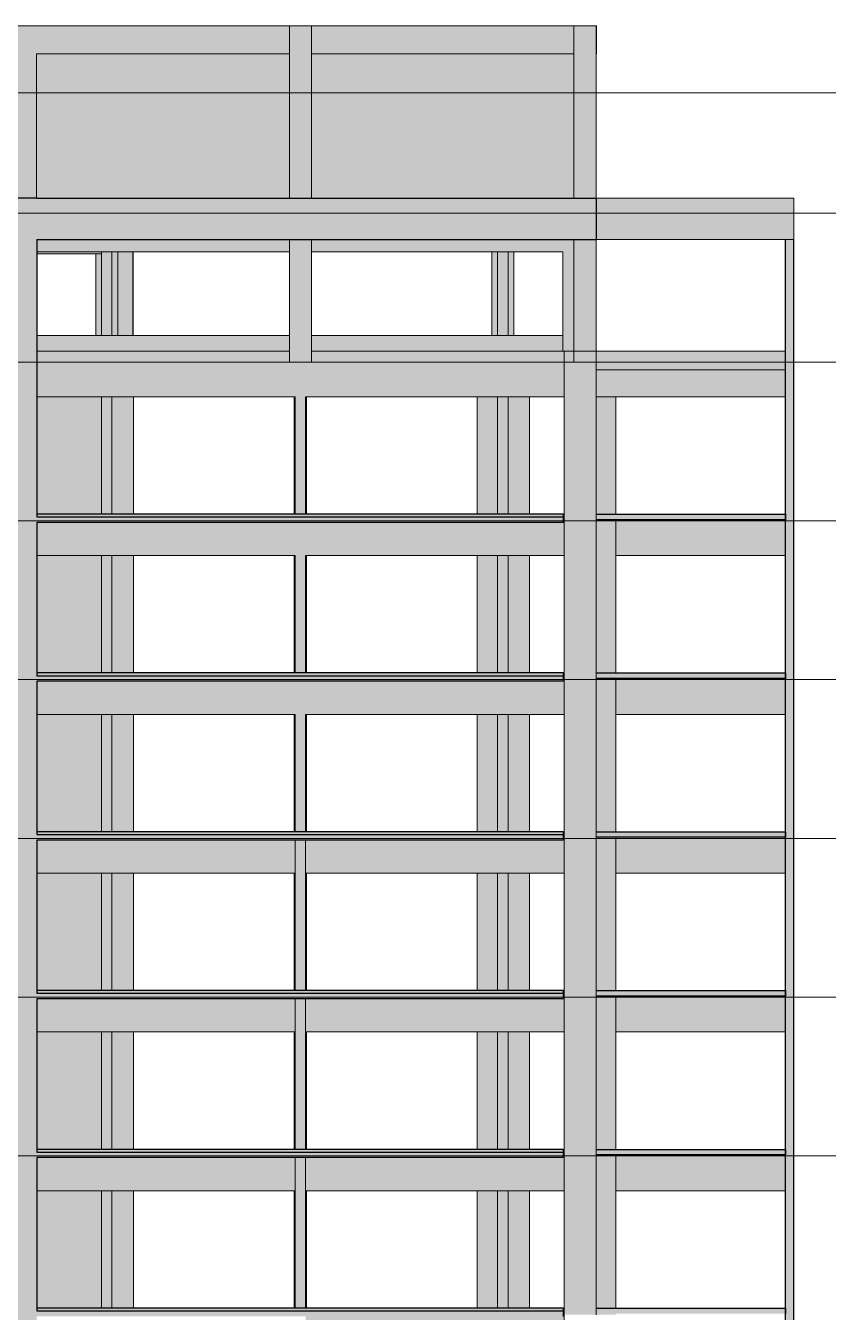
# Model space of a CAD drawing. Header units: centimetres. Extents: x -28 to 30806, y -3196 to 88064.
# Drawn here: x 26426 to 27881, y 85688 to 88022 of the extents above; entities that cross this region are included whole.
import ezdxf

# ---------------------------------------------------------------- set-up
doc = ezdxf.new("R2010")
doc.units = ezdxf.units.CM
doc.linetypes.add('Centro', pattern=[3.175, 0.635, -0.47625, 1.5875, -0.47625])
for name, color, linetype, lineweight in [('A-FLOR', 7, 'Continuous', 25), ('A-FLOR-LEVL', 7, 'Continuous', 9), ('S-BEAM', 7, 'Continuous', 25), ('S-COLS', 7, 'Continuous', 25)]:
    doc.layers.add(name, color=color, linetype=linetype, lineweight=lineweight)

msp = doc.modelspace()

# ---------------------------------------------------------------- hatches: boundary and pattern name
at = {"layer": 'A-FLOR', "true_color": 0xc0c0c0}
for points in [[(27293.38, 87131), (27400.82, 87131), (27400.82, 87136), (26446.32, 87135.99), (26446.32, 87131), (27207.26, 87131)], [(26446.32, 87120.92), (27400.82, 87120.92), (27400.82, 87131), (26446.32, 87131), (26446.32, 87121.61)], [(27400.82, 86843), (27400.82, 86848), (26446.32, 86847.99), (26446.32, 86843), (27396.77, 86843)], [(26446.32, 86832.92), (27400.82, 86832.92), (27400.82, 86843), (26446.32, 86843), (26446.32, 86836)], [(27706.95, 86838), (27803.82, 86838), (27803.82, 86848), (27460.32, 86848), (27460.32, 86838), (27533.01, 86838)], [(27800.32, 86848), (27800.32, 86848), (27706.95, 86848)], [(27396.77, 86555), (27400.82, 86555), (27400.82, 86560), (26446.32, 86559.99), (26446.32, 86555), (27293.38, 86555)], [(26446.32, 86544.92), (27400.82, 86544.92), (27400.82, 86555), (26446.32, 86555), (26446.32, 86548)], [(27500.16, 86550), (27803.82, 86550), (27803.82, 86560), (27460.32, 86560), (27460.32, 86550), (27496.07, 86550)], [(27800.32, 86560), (27800.32, 86560), (27500.16, 86560)], [(26446.32, 86267), (27400.82, 86267), (27400.82, 86272), (26446.32, 86271.99)], [(27500.16, 86262), (27803.82, 86262), (27803.82, 86272), (27460.32, 86272), (27460.32, 86262), (27496.07, 86262)], [(27800.32, 86272), (27800.32, 86272), (27500.16, 86272)], [(26581.83, 86256.92), (27400.82, 86256.92), (27400.82, 86267), (26446.32, 86267), (26446.6, 86256.92), (26569.63, 86256.92)], [(27396.77, 85979), (27400.82, 85979), (27400.82, 85984), (26446.32, 85983.99), (26446.58, 85979), (27293.38, 85979)], [(26446.32, 85968.92), (27400.82, 85968.92), (27400.82, 85979), (26446.32, 85979), (26446.32, 85972)], [(27500.16, 85974), (27803.82, 85974), (27803.82, 85984), (27460.32, 85984), (27460.32, 85974), (27496.07, 85974)], [(27800.32, 85984), (27800.32, 85984), (27500.16, 85984)], [(26446.32, 85691), (27400.82, 85691), (27400.82, 85696), (26446.32, 85695.99)], [(26616.64, 85680.92), (27400.82, 85680.92), (27400.82, 85691), (26446.32, 85691), (26446.32, 85680.92), (26616.49, 85680.92)], [(27706.95, 85686), (27803.82, 85686), (27803.82, 85696), (27460.32, 85696), (27460.32, 85686), (27533.01, 85686)], [(27800.32, 85696), (27800.32, 85696), (27706.95, 85696)]]:
    msp.add_hatch(color=9, dxfattribs=at).paths.add_polyline_path(points, flags=0)
at = {"layer": 'A-FLOR', "true_color": 0xff8040}
msp.add_hatch(color=11, dxfattribs=at).paths.add_polyline_path([(27706.95, 87126), (27803.82, 87126), (27803.82, 87136), (27460.32, 87136), (27460.32, 87126), (27533.01, 87126)], flags=0)
at = {"layer": 'S-BEAM', "true_color": 0xc0c0c0}
for points in [[(26446.07, 87971), (26904.32, 87971), (26904.32, 88022), (26446.07, 88022), (26446.07, 88019.33)], [(27086.59, 87971), (27420.32, 87971), (27420.32, 88022), (26944.32, 88022), (26944.32, 87971), (26983.2, 87971)], [(27461.04, 87971), (27461.04, 88022), (27460.32, 88022), (27460.32, 87971)], [(27803.82, 87634), (27813.32, 87634), (27813.32, 87709), (27460.32, 87709), (27460.32, 87634), (27500.16, 87634)], [(27813.32, 87634), (27818.82, 87634), (27818.82, 87709), (27813.32, 87709), (27813.32, 87661.5)], [(27803.82, 87398), (27803.82, 87432), (27460.32, 87432), (27460.32, 87398), (27706.95, 87398)], [(26933.82, 87061), (27402.57, 87061), (27402.57, 87136), (27400.82, 87135.96), (27400.82, 87120.92), (26933.82, 87120.92), (26933.82, 87087.61)], [(26596.58, 87061), (26914.82, 87061), (26914.82, 87120.92), (26446.32, 87120.92), (26446.32, 87061), (26594.54, 87061)], [(27500.16, 87061), (27803.82, 87061), (27803.82, 87126), (27496.07, 87126), (27496.07, 87061)], [(26446.32, 86773), (26914.82, 86773), (26914.82, 86832.92), (26446.32, 86832.92), (26446.32, 86773.03)], [(27281.82, 86773), (27402.57, 86773), (27402.57, 86848), (27400.82, 86847.96), (27400.82, 86832.92), (26933.82, 86832.92), (26933.82, 86773), (27244.57, 86773)], [(27803.82, 86773), (27803.82, 86838), (27496.07, 86838), (27496.07, 86773), (27706.95, 86773)], [(27396.77, 86485), (27402.57, 86485), (27402.57, 86560), (27400.82, 86559.96), (27400.82, 86544.92), (26933.82, 86544.92), (26933.82, 86485), (27293.38, 86485)], [(27803.82, 86485), (27803.82, 86550), (27496.07, 86550), (27496.07, 86485), (27500.16, 86485)], [(26446.32, 86485), (26914.82, 86485), (26914.82, 86544.92), (26446.32, 86544.92), (26446.32, 86485.03)], [(27086.59, 86197), (27402.57, 86197), (27402.57, 86272), (27400.82, 86271.96), (27400.82, 86256.92), (26933.82, 86256.92), (26933.82, 86197)], [(26446.32, 86197), (26914.82, 86197), (26914.82, 86256.92), (26446.32, 86256.92), (26446.32, 86197.03)], [(27803.82, 86197), (27803.82, 86262), (27496.07, 86262), (27496.07, 86197), (27500.16, 86197)], [(26581.83, 85909), (26914.82, 85909), (26914.82, 85968.92), (26446.32, 85968.92), (26446.32, 85909), (26569.63, 85909)], [(27293.38, 85909), (27402.57, 85909), (27402.57, 85984), (27400.82, 85983.96), (27400.82, 85968.92), (26933.82, 85968.92), (26933.82, 85909), (27281.82, 85909)], [(27496.07, 85909), (27803.82, 85909), (27803.82, 85974), (27496.07, 85974), (27496.07, 85926.19)], [(27396.77, 85621), (27402.57, 85621.34), (27402.57, 85696), (27400.82, 85695.96), (27400.82, 85680.92), (26933.82, 85680.92), (26933.82, 85621), (27293.38, 85621)]]:
    msp.add_hatch(color=9, dxfattribs=at).paths.add_polyline_path(points, flags=0)
h = msp.add_hatch(color=9, dxfattribs=at)
h.paths.add_polyline_path([(27300.82, 87612), (27400.32, 87612), (27400.32, 87634), (26944.32, 87634), (26944.32, 87612), (27293.38, 87612)], flags=0)
h.paths.add_polyline_path([(26581.83, 87612), (26904.32, 87612), (26904.32, 87634), (26446.32, 87634), (26446.32, 87612), (26466.23, 87612)], flags=0)
h.paths.add_polyline_path([(26388.32, 87612), (26406.07, 87612), (26406.07, 87634), (26388.32, 87634)], flags=0)
h.paths.add_polyline_path([(26673.02, 87709), (26904.32, 87709), (26904.32, 87971), (26446.07, 87971), (26446.32, 87709), (26621.33, 87709)], flags=0)
h.paths.add_polyline_path([(26388.32, 87709), (26406.07, 87709), (26406.07, 87971), (26388.32, 87971), (26388.32, 87827.63)], flags=0)
h.paths.add_polyline_path([(27396.77, 87709), (27400.32, 87709), (27400.32, 87971), (26944.32, 87971), (26944.32, 87709), (27342.54, 87709)], flags=0)
at = {"layer": 'S-BEAM', "true_color": 0xff8040}
for points in [[(26933.82, 87634), (27460.32, 87634), (27460.32, 87709), (26446.32, 87709), (26446.32, 87634), (26879.81, 87634)], [(27818.82, 87634), (27818.83, 87634.06), (27818.82, 87708.98)], [(27396.77, 87432), (27400.32, 87432), (27400.32, 87460), (26944.32, 87460), (26944.32, 87432), (27345.07, 87432)], [(26446.32, 87349), (26914.82, 87349), (26914.82, 87412), (26904.32, 87412), (26904.32, 87432), (26446.32, 87432), (26446.32, 87349.04)], [(27396.77, 87349), (27402.57, 87349), (27402.57, 87432), (26944.32, 87432), (26944.32, 87412), (26933.82, 87411.55), (26933.82, 87349), (27293.38, 87349)], [(27460.32, 87349), (27803.82, 87349), (27803.82, 87398), (27460.32, 87398), (27460.32, 87386.37)]]:
    msp.add_hatch(color=11, dxfattribs=at).paths.add_polyline_path(points, flags=0)
at = {"layer": 'S-BEAM', "true_color": 0xc0c0c0}
h = msp.add_hatch(color=9, dxfattribs=at)
h.paths.add_polyline_path([(26446.32, 87608), (26563.81, 87608), (26563.81, 87612), (26446.32, 87612), (26446.32, 87610.16)], flags=0)
h.paths.add_polyline_path([(26347.39, 87608), (26388.32, 87608), (26388.32, 87612), (26346.31, 87612), (26346.31, 87608)], flags=0)
h = msp.add_hatch(color=9, dxfattribs=at)
h.paths.add_polyline_path([(26904.32, 87612), (26904.32, 87612), (26879.81, 87612)], flags=0)
h.paths.add_polyline_path([(27187.82, 87612), (27187.82, 87612), (27086.59, 87612)], flags=0)
at = {"layer": 'S-BEAM', "true_color": 0xff8040}
h = msp.add_hatch(color=11, dxfattribs=at)
h.paths.add_polyline_path([(26879.81, 87432), (26904.32, 87432), (26904.32, 87460), (26446.32, 87460), (26446.32, 87432), (26776.41, 87432)], flags=0)
h.paths.add_polyline_path([(26403.37, 87432), (26406.07, 87432), (26406.07, 87460), (26397.82, 87460), (26397.82, 87432)], flags=0)
at = {"layer": 'S-COLS', "true_color": 0xc0c0c0}
for points in [[(26406.82, 87412), (26406.82, 87709), (26446.07, 87709.04), (26446.07, 88022), (26406.07, 88022), (26406.07, 87412)], [(27403.57, 87709), (27420.32, 87709), (27420.32, 87971), (27400.32, 87971), (27400.32, 87709)], [(26446.32, 84464.5), (26446.07, 87709), (26406.82, 87709), (26406.82, 84464.5), (26446.07, 84464.5)], [(27400.32, 87432), (27420.32, 87432), (27420.32, 87634), (27400.32, 87634), (27400.32, 87474.62)], [(27818.82, 81078), (27818.82, 87634), (27803.82, 87634), (27803.82, 81078)], [(26569.63, 87460), (26582.81, 87460), (26582.81, 87612), (26563.81, 87612), (26563.81, 87460)], [(26621.33, 87460), (26621.33, 87612), (26593.31, 87612), (26593.31, 87460), (26621.32, 87460)], [(27300.82, 87460), (27300.82, 87612), (27281.82, 87612), (27281.82, 87460), (27296.26, 87460)], [(26914.82, 86848), (26933.82, 86848), (26933.82, 87120.92), (26914.82, 87120.92), (26914.82, 86848)], [(27460.32, 86836), (27460.32, 87124), (27402.57, 87124), (27402.57, 86836), (27448.47, 86836)], [(26563.81, 86848), (26563.81, 87061), (26446.32, 87061), (26446.32, 86848), (26554.75, 86848)], [(26569.63, 86848), (26582.81, 86848), (26582.81, 87061), (26563.81, 87061), (26563.81, 86848)], [(26582.81, 86848), (26621.55, 86848), (26621.33, 87061), (26582.81, 87061), (26582.81, 86856.86)], [(27281.82, 86848), (27281.82, 87061), (27244.57, 87061), (27244.57, 86848)], [(27293.38, 86848), (27300.82, 86848), (27300.82, 87061), (27281.82, 87061), (27281.82, 86848)], [(27300.82, 86848), (27339.57, 86848), (27339.57, 87061), (27300.82, 87061), (27300.82, 86848)], [(26933.82, 86560), (26933.82, 86560), (26933.82, 86832.92), (26914.82, 86832.92), (26914.82, 86560)], [(27460.32, 86548), (27460.32, 86836), (27402.57, 86836), (27402.57, 86548)], [(26466.23, 86560), (26563.81, 86560), (26563.81, 86773), (26446.32, 86773), (26446.32, 86560)], [(26569.63, 86560), (26582.81, 86560), (26582.81, 86773), (26563.81, 86773), (26563.81, 86560)], [(26620.98, 86560), (26621.55, 86560), (26621.32, 86773), (26582.81, 86773), (26582.81, 86560), (26613.41, 86560)], [(27281.82, 86560), (27281.82, 86773), (27244.57, 86773), (27244.57, 86560)], [(27300.82, 86560), (27300.82, 86773), (27281.82, 86773), (27281.82, 86560), (27299.81, 86560)], [(27339.57, 86560), (27339.57, 86773), (27300.82, 86773), (27300.82, 86560)], [(26933.82, 86272), (26933.82, 86272), (26933.82, 86544.92), (26914.82, 86544.92), (26914.82, 86272)], [(27460.32, 86260), (27460.32, 86548), (27402.57, 86548), (27402.57, 86260)], [(26466.23, 86272), (26563.81, 86272), (26563.81, 86485), (26446.32, 86485), (26446.32, 86272)], [(26569.63, 86272), (26582.81, 86272), (26582.81, 86485), (26563.81, 86485), (26563.81, 86272)], [(26621.05, 86272), (26621.55, 86272), (26621.33, 86485), (26582.81, 86485), (26582.81, 86272), (26614.73, 86272)], [(27281.82, 86272), (27281.82, 86485), (27244.57, 86485), (27244.57, 86272)], [(27299.81, 86272), (27300.82, 86272), (27300.82, 86485), (27281.82, 86485), (27281.82, 86272), (27293.38, 86272)], [(27339.57, 86272), (27339.57, 86485), (27300.82, 86485), (27300.82, 86272)], [(26914.82, 85984), (26933.82, 85984), (26933.82, 86256.92), (26914.82, 86256.92), (26914.82, 85984)], [(27460.32, 85972), (27460.32, 86260), (27402.57, 86260), (27402.57, 85972)], [(26446.32, 85984), (26563.81, 85984), (26563.81, 86197), (26446.32, 86197), (26446.32, 86062.6)], [(26569.63, 85984), (26582.81, 85984), (26582.81, 86197), (26563.81, 86197), (26563.81, 85984)], [(26621.55, 85984), (26621.33, 86197), (26582.81, 86197), (26582.81, 85984), (26621.33, 85984)], [(27281.82, 85984), (27281.82, 86197), (27244.57, 86197), (27244.57, 85984)], [(27300.82, 85984), (27300.82, 86197), (27281.82, 86197), (27281.82, 85984), (27299.81, 85984)], [(27300.82, 85984), (27339.57, 85984), (27339.57, 86197), (27300.82, 86197), (27300.82, 85984)], [(26914.82, 85696), (26933.82, 85696), (26933.82, 85968.92), (26914.82, 85968.92), (26914.82, 85696)], [(27460.32, 85684), (27460.32, 85972), (27402.57, 85972), (27402.57, 85684), (27448.47, 85684)], [(26446.32, 85696), (26563.81, 85696), (26563.81, 85909), (26446.32, 85909), (26446.32, 85709.59)], [(26569.63, 85696), (26582.81, 85696), (26582.81, 85909), (26563.81, 85909), (26563.81, 85696)], [(26621.13, 85696), (26621.55, 85696), (26621.32, 85909), (26582.81, 85909), (26582.81, 85696), (26616.38, 85696)], [(27281.82, 85696), (27281.82, 85909), (27244.57, 85909), (27244.57, 85696)], [(27299.81, 85696), (27300.82, 85696), (27300.82, 85909), (27281.82, 85909), (27281.82, 85696), (27293.38, 85696)], [(27339.57, 85696), (27339.57, 85909), (27300.82, 85909), (27300.82, 85696)]]:
    msp.add_hatch(color=9, dxfattribs=at).paths.add_polyline_path(points, flags=0)
h = msp.add_hatch(color=9, dxfattribs=at)
h.paths.add_polyline_path([(26904.32, 87412), (26944.32, 87412), (26944.32, 87634), (26904.32, 87634), (26904.32, 87430.49)], flags=0)
h.paths.add_polyline_path([(26904.32, 87709), (26944.32, 87709), (26944.32, 88022), (26904.32, 88022), (26904.32, 87827.63)], flags=0)
h = msp.add_hatch(color=9, dxfattribs=at)
h.paths.add_polyline_path([(27423.92, 87432), (27460.32, 87432), (27460.32, 87634), (27420.32, 87634), (27420.32, 87432)], flags=0)
h.paths.add_polyline_path([(27460.32, 87709), (27460.32, 88022), (27420.32, 88022), (27420.32, 87709), (27458.81, 87709)], flags=0)
h = msp.add_hatch(color=9, dxfattribs=at)
h.paths.add_polyline_path([(26563.81, 87460), (26563.81, 87608), (26553.31, 87608), (26553.31, 87460), (26558.85, 87460)], flags=0)
h.paths.add_polyline_path([(26593.31, 87460), (26593.31, 87612), (26582.81, 87612), (26582.81, 87460), (26593.25, 87460)], flags=0)
h = msp.add_hatch(color=9, dxfattribs=at)
h.paths.add_polyline_path([(27281.82, 87460), (27281.82, 87612), (27271.32, 87612), (27271.32, 87460), (27276.87, 87460)], flags=0)
h.paths.add_polyline_path([(27300.82, 87460), (27311.32, 87460), (27311.32, 87612), (27300.82, 87612), (27300.82, 87474.62)], flags=0)
at = {"layer": 'S-COLS', "true_color": 0xff8040}
for points in [[(27460.32, 87124), (27460.32, 87432), (27402.57, 87432), (27402.57, 87124)], [(26933.82, 87136), (26933.82, 87136), (26933.82, 87412), (26914.82, 87411.84), (26914.82, 87136)], [(26561.64, 87136), (26563.81, 87136), (26563.81, 87349), (26446.32, 87349), (26446.32, 87136), (26554.75, 87136)], [(26563.81, 87136), (26582.81, 87136), (26582.81, 87349), (26563.81, 87349), (26563.81, 87298.12)], [(26621.55, 87136), (26621.33, 87349), (26582.81, 87349), (26582.81, 87136), (26621.33, 87136)], [(27281.82, 87136), (27281.82, 87349), (27244.57, 87349), (27244.57, 87136), (27280.19, 87136)], [(27293.38, 87136), (27300.82, 87136), (27300.82, 87349), (27281.82, 87349), (27281.82, 87136)], [(27300.82, 87136), (27339.57, 87136), (27339.57, 87349), (27300.82, 87349), (27300.82, 87136)]]:
    msp.add_hatch(color=11, dxfattribs=at).paths.add_polyline_path(points, flags=0)
h = msp.add_hatch(color=11, dxfattribs=at)
h.paths.add_polyline_path([(26914.82, 87136), (26914.82, 87349), (26913.32, 87349), (26913.32, 87136)], flags=0)
h.paths.add_polyline_path([(26933.82, 87136), (26935.32, 87136), (26935.32, 87349), (26933.82, 87348.62), (26933.82, 87136)], flags=0)
h = msp.add_hatch(color=11, dxfattribs=at)
h.paths.add_polyline_path([(27463.9, 87124), (27496.07, 87124), (27496.07, 87126), (27460.32, 87126), (27460.32, 87124)], flags=0)
h.paths.add_polyline_path([(27496.07, 87136), (27496.07, 87136), (27496.07, 87349), (27460.32, 87349), (27460.32, 87136)], flags=0)
at = {"layer": 'S-COLS', "true_color": 0xc0c0c0}
h = msp.add_hatch(color=9, dxfattribs=at)
h.paths.add_polyline_path([(27463.9, 86836), (27496.07, 86836), (27496.07, 86838), (27460.32, 86838), (27460.32, 86836)], flags=0)
h.paths.add_polyline_path([(27496.07, 86848), (27496.07, 87124), (27460.32, 87124), (27460.32, 86848)], flags=0)
h = msp.add_hatch(color=9, dxfattribs=at)
h.paths.add_polyline_path([(26913.32, 86848), (26914.82, 86848), (26914.82, 87061), (26913.32, 87061), (26913.32, 86848)], flags=0)
h.paths.add_polyline_path([(26933.82, 86848), (26935.32, 86848), (26935.32, 87061), (26933.82, 87061), (26933.82, 86848)], flags=0)
h = msp.add_hatch(color=9, dxfattribs=at)
h.paths.add_polyline_path([(27463.9, 86548), (27496.07, 86548), (27496.07, 86550), (27460.32, 86550), (27460.32, 86548)], flags=0)
h.paths.add_polyline_path([(27496.07, 86560), (27496.07, 86836), (27460.32, 86836), (27460.32, 86560)], flags=0)
h = msp.add_hatch(color=9, dxfattribs=at)
h.paths.add_polyline_path([(26913.32, 86560), (26914.82, 86560), (26914.82, 86773), (26913.32, 86773), (26913.32, 86560)], flags=0)
h.paths.add_polyline_path([(26935.32, 86560), (26935.32, 86773), (26933.82, 86773), (26933.82, 86560), (26934.36, 86560)], flags=0)
h = msp.add_hatch(color=9, dxfattribs=at)
h.paths.add_polyline_path([(27463.9, 86260), (27496.07, 86260), (27496.07, 86262), (27460.32, 86262), (27460.32, 86260)], flags=0)
h.paths.add_polyline_path([(27496.07, 86272), (27496.07, 86548), (27460.32, 86548), (27460.32, 86272)], flags=0)
h = msp.add_hatch(color=9, dxfattribs=at)
h.paths.add_polyline_path([(26934.36, 86272), (26935.32, 86272), (26935.32, 86485), (26933.82, 86485), (26933.82, 86272)], flags=0)
h.paths.add_polyline_path([(26913.32, 86272), (26914.82, 86272), (26914.82, 86485), (26913.32, 86485), (26913.32, 86272)], flags=0)
h = msp.add_hatch(color=9, dxfattribs=at)
h.paths.add_polyline_path([(27496.07, 85972), (27496.07, 85974), (27460.32, 85974), (27460.32, 85972), (27463.9, 85972)], flags=0)
h.paths.add_polyline_path([(27460.32, 85984), (27496.07, 85984), (27496.07, 86260), (27460.32, 86260), (27460.32, 86062.6)], flags=0)
h = msp.add_hatch(color=9, dxfattribs=at)
h.paths.add_polyline_path([(26913.32, 85984), (26914.82, 85984), (26914.82, 86197), (26913.32, 86197), (26913.32, 85984)], flags=0)
h.paths.add_polyline_path([(26933.82, 85984), (26935.32, 85984), (26935.32, 86197), (26933.82, 86197), (26933.82, 85984)], flags=0)
h = msp.add_hatch(color=9, dxfattribs=at)
h.paths.add_polyline_path([(27463.9, 85684), (27496.07, 85684), (27496.07, 85686), (27460.32, 85686), (27460.32, 85684)], flags=0)
h.paths.add_polyline_path([(27496.07, 85696), (27496.07, 85972), (27460.32, 85972), (27460.32, 85696)], flags=0)
h = msp.add_hatch(color=9, dxfattribs=at)
h.paths.add_polyline_path([(26913.32, 85696), (26914.82, 85696), (26914.82, 85909), (26913.32, 85909), (26913.32, 85696)], flags=0)
h.paths.add_polyline_path([(26933.82, 85696), (26935.32, 85696), (26935.32, 85909), (26933.82, 85908.85), (26933.82, 85696)], flags=0)

# ---------------------------------------------------------------- linework, layer by layer
at = {"layer": 'A-FLOR', "color": 190, "true_color": 0x8000ff}
for p, q in [((27400.82, 87136), (26446.32, 87136)), ((27400.82, 87136), (27400.82, 87120.92)), ((27460.32, 87136), (27803.82, 87136)), ((27803.82, 87136), (27803.82, 87126)), ((26446.32, 87131), (27400.82, 87131)), ((27400.82, 87120.92), (26446.32, 87120.92)), ((27803.82, 87126), (27460.32, 87126)), ((27400.82, 86848), (26446.32, 86848)), ((26446.32, 86843), (27400.82, 86843)), ((27400.82, 86832.92), (26446.32, 86832.92)), ((27400.82, 86848), (27400.82, 86832.92)), ((27460.32, 86848), (27803.82, 86848)), ((27803.82, 86838), (27460.32, 86838)), ((27803.82, 86848), (27803.82, 86838)), ((27400.82, 86560), (26446.32, 86560)), ((26446.32, 86555), (27400.82, 86555)), ((27400.82, 86560), (27400.82, 86544.92)), ((27460.32, 86560), (27803.82, 86560)), ((27803.82, 86550), (27460.32, 86550)), ((27803.82, 86560), (27803.82, 86550)), ((27400.82, 86544.92), (26446.32, 86544.92)), ((27400.82, 86272), (26446.32, 86272)), ((27400.82, 86272), (27400.82, 86256.92)), ((27460.32, 86272), (27803.82, 86272)), ((27803.82, 86272), (27803.82, 86262)), ((26446.32, 86267), (27400.82, 86267)), ((27400.82, 86256.92), (26446.32, 86256.92)), ((27803.82, 86262), (27460.32, 86262)), ((27400.82, 85984), (26446.32, 85984)), ((26446.32, 85979), (27400.82, 85979)), ((27400.82, 85968.92), (26446.32, 85968.92)), ((27400.82, 85984), (27400.82, 85968.92)), ((27460.32, 85984), (27803.82, 85984)), ((27803.82, 85974), (27460.32, 85974)), ((27803.82, 85984), (27803.82, 85974)), ((27400.82, 85696), (26446.32, 85696)), ((26446.32, 85691), (27400.82, 85691)), ((27400.82, 85696), (27400.82, 85680.92)), ((27460.32, 85696), (27803.82, 85696)), ((27803.82, 85696), (27803.82, 85686))]:
    msp.add_line(p, q, dxfattribs=at)
at = {"layer": 'A-FLOR-LEVL', "linetype": 'Centro'}
for p, q in [((24225.37, 87900), (29773.94, 87900)), ((24225.37, 87682), (29773.94, 87682)), ((24225.37, 87412), (29773.94, 87412)), ((24225.37, 87124), (29773.94, 87124)), ((24225.37, 86836), (29773.94, 86836)), ((24225.37, 86548), (29773.94, 86548)), ((24225.37, 86260), (29773.94, 86260)), ((24225.37, 85972), (29773.94, 85972))]:
    msp.add_line(p, q, dxfattribs=at)
at = {"layer": 'S-BEAM', "lineweight": 9}
for p, q in [((26446.07, 88022), (26904.32, 88022)), ((26904.32, 88022), (26904.32, 87971)), ((26944.32, 88022), (27420.32, 88022)), ((26944.32, 88022), (26944.32, 87971)), ((27420.32, 87971), (27420.32, 88022)), ((27460.32, 88022), (27461.04, 88022)), ((27461.04, 88022), (27461.04, 87971)), ((26904.32, 87971), (26446.07, 87971)), ((27420.32, 87971), (26944.32, 87971)), ((27460.32, 87971), (27461.04, 87971)), ((27460.32, 87709), (27813.32, 87709)), ((27813.32, 87709), (27818.82, 87709)), ((27818.82, 87709), (27818.82, 87634)), ((27460.32, 87634), (27813.32, 87634)), ((27818.82, 87634), (27813.32, 87634)), ((26446.32, 87612), (26904.32, 87612)), ((26446.32, 87608), (26563.81, 87608)), ((26944.32, 87612), (27400.32, 87612)), ((26904.32, 87460), (26446.32, 87460)), ((26944.32, 87460), (27400.32, 87460)), ((27400.32, 87432), (27400.32, 87460)), ((26904.32, 87432), (26446.32, 87432)), ((26904.32, 87412), (26904.32, 87432)), ((26944.32, 87432), (27402.57, 87432)), ((26944.32, 87432), (26944.32, 87412)), ((27402.57, 87349), (27402.57, 87432)), ((27460.32, 87432), (27803.82, 87432)), ((27803.82, 87398), (27803.82, 87432)), ((26904.32, 87412), (26914.82, 87412)), ((26944.32, 87412), (26933.82, 87412)), ((27460.32, 87398), (27803.82, 87398)), ((26446.32, 87349), (26914.82, 87349)), ((26933.82, 87349), (27402.57, 87349)), ((27460.32, 87349), (27803.82, 87349)), ((26446.32, 87136), (26914.82, 87136)), ((26933.82, 87136), (27402.57, 87136)), ((27402.57, 87061), (27402.57, 87136)), ((27496.07, 87126), (27496.07, 87061)), ((26914.82, 87061), (26446.32, 87061)), ((26933.82, 87061), (27402.57, 87061)), ((27496.07, 87061), (27803.82, 87061)), ((26446.32, 86848), (26914.82, 86848)), ((26933.82, 86848), (27402.57, 86848)), ((27402.57, 86773), (27402.57, 86848)), ((27496.07, 86838), (27496.07, 86773)), ((26914.82, 86773), (26446.32, 86773)), ((26933.82, 86773), (27402.57, 86773)), ((27496.07, 86773), (27803.82, 86773)), ((26446.32, 86560), (26914.82, 86560)), ((26933.82, 86560), (27402.57, 86560)), ((27402.57, 86485), (27402.57, 86560)), ((27496.07, 86550), (27496.07, 86485)), ((26914.82, 86544.92), (26914.82, 86485)), ((26933.82, 86544.92), (26933.82, 86485)), ((26914.82, 86485), (26446.32, 86485)), ((26933.82, 86485), (27402.57, 86485)), ((27496.07, 86485), (27803.82, 86485)), ((26446.32, 86272), (26914.82, 86272)), ((26933.82, 86272), (27402.57, 86272)), ((27402.57, 86197), (27402.57, 86272)), ((26914.82, 86256.92), (26914.82, 86197)), ((26933.82, 86256.92), (26933.82, 86197)), ((27496.07, 86262), (27496.07, 86197)), ((26914.82, 86197), (26446.32, 86197)), ((26933.82, 86197), (27402.57, 86197)), ((27496.07, 86197), (27803.82, 86197)), ((26446.32, 85984), (26914.82, 85984)), ((26914.82, 85968.92), (26914.82, 85909)), ((26933.82, 85984), (27402.57, 85984)), ((26933.82, 85968.92), (26933.82, 85909)), ((27402.57, 85909), (27402.57, 85984)), ((27496.07, 85974), (27496.07, 85909)), ((26914.82, 85909), (26446.32, 85909)), ((26933.82, 85909), (27402.57, 85909)), ((27496.07, 85909), (27803.82, 85909)), ((26446.32, 85696), (26914.82, 85696)), ((26933.82, 85696), (27402.57, 85696)), ((27402.57, 85621), (27402.57, 85696))]:
    msp.add_line(p, q, dxfattribs=at)
at = {"layer": 'S-BEAM', "color": 190, "true_color": 0x8000ff}
for p, q in [((26446.32, 87709), (27460.32, 87709)), ((27460.32, 87709), (27460.32, 87634)), ((26446.32, 87634), (27460.32, 87634))]:
    msp.add_line(p, q, dxfattribs=at)
at = {"layer": 'S-COLS', "lineweight": 9}
for p, q in [((26446.07, 88022), (26406.07, 88022)), ((26904.32, 88022), (26944.32, 88022)), ((26904.32, 88022), (26904.32, 87709)), ((26944.32, 88022), (26944.32, 87709)), ((27420.32, 88022), (27460.32, 88022)), ((27420.32, 88022), (27420.32, 87709)), ((27460.32, 88022), (27460.32, 87709)), ((26446.07, 87709), (26446.07, 87971)), ((26904.32, 87634), (26904.32, 87412)), ((26944.32, 87634), (26944.32, 87412)), ((27420.32, 87634), (27420.32, 87412)), ((27460.32, 87634), (27460.32, 87412)), ((26553.31, 87608), (26553.31, 87460)), ((26563.81, 87612), (26563.81, 87460)), ((26582.81, 87612), (26582.81, 87460)), ((26593.31, 87612), (26593.31, 87460)), ((27271.32, 87612), (27271.32, 87460)), ((27281.82, 87612), (27281.82, 87460)), ((27300.82, 87612), (27300.82, 87460)), ((27311.32, 87612), (27311.32, 87460)), ((27400.32, 87612), (27400.32, 87432)), ((27402.57, 87432), (27402.57, 87124)), ((27460.32, 87432), (27402.57, 87432)), ((27460.32, 87432), (27460.32, 87124)), ((26944.32, 87412), (26904.32, 87412)), ((26933.82, 87412), (26914.82, 87412)), ((27460.32, 87412), (27420.32, 87412)), ((26563.81, 87349), (26563.81, 87136)), ((26582.81, 87349), (26582.81, 87136)), ((26621.55, 87349), (26621.55, 87136)), ((26913.32, 87349), (26913.32, 87136)), ((26914.82, 87349), (26914.82, 87136)), ((26933.82, 87349), (26933.82, 87136)), ((26935.32, 87349), (26935.32, 87136)), ((27244.57, 87349), (27244.57, 87136)), ((27281.82, 87349), (27281.82, 87136)), ((27300.82, 87349), (27300.82, 87136)), ((27339.57, 87349), (27339.57, 87136)), ((27496.07, 87349), (27496.07, 87136)), ((27402.57, 87124), (27402.57, 86836)), ((27460.32, 87124), (27402.57, 87124)), ((27460.32, 87124), (27402.57, 87124)), ((27460.32, 87124), (27460.32, 86836)), ((27496.07, 87124), (27460.32, 87124)), ((27496.07, 87124), (27460.32, 87124)), ((27496.07, 87126), (27496.07, 87124)), ((27496.07, 87124), (27496.07, 86848)), ((26563.81, 87061), (26563.81, 86848)), ((26582.81, 87061), (26582.81, 86848)), ((26621.55, 87061), (26621.55, 86848)), ((26913.32, 87061), (26913.32, 86848)), ((26914.82, 87061), (26914.82, 86848)), ((26933.82, 87061), (26933.82, 86848)), ((26935.32, 87061), (26935.32, 86848)), ((27244.57, 87061), (27244.57, 86848)), ((27281.82, 87061), (27281.82, 86848)), ((27300.82, 87061), (27300.82, 86848)), ((27339.57, 87061), (27339.57, 86848)), ((27402.57, 86836), (27402.57, 86548)), ((27460.32, 86836), (27402.57, 86836)), ((27460.32, 86836), (27402.57, 86836)), ((27460.32, 86836), (27460.32, 86548)), ((27496.07, 86836), (27460.32, 86836)), ((27496.07, 86836), (27460.32, 86836)), ((27496.07, 86838), (27496.07, 86836)), ((27496.07, 86836), (27496.07, 86560)), ((26563.81, 86773), (26563.81, 86560)), ((26582.81, 86773), (26582.81, 86560)), ((26621.55, 86773), (26621.55, 86560)), ((26913.32, 86773), (26913.32, 86560)), ((26914.82, 86773), (26914.82, 86560)), ((26933.82, 86773), (26933.82, 86560)), ((26935.32, 86773), (26935.32, 86560)), ((27244.57, 86773), (27244.57, 86560)), ((27281.82, 86773), (27281.82, 86560)), ((27300.82, 86773), (27300.82, 86560)), ((27339.57, 86773), (27339.57, 86560)), ((27496.07, 86550), (27496.07, 86548)), ((26914.82, 86544.92), (26914.82, 86485)), ((26933.82, 86544.92), (26933.82, 86485)), ((27402.57, 86548), (27402.57, 86260)), ((27460.32, 86548), (27402.57, 86548)), ((27460.32, 86548), (27402.57, 86548)), ((27460.32, 86548), (27460.32, 86260)), ((27496.07, 86548), (27460.32, 86548)), ((27496.07, 86548), (27460.32, 86548)), ((27496.07, 86548), (27496.07, 86272)), ((26563.81, 86485), (26563.81, 86272)), ((26582.81, 86485), (26582.81, 86272)), ((26621.55, 86485), (26621.55, 86272)), ((26913.32, 86485), (26913.32, 86272)), ((26914.82, 86485), (26914.82, 86272)), ((26933.82, 86485), (26933.82, 86272)), ((26935.32, 86485), (26935.32, 86272)), ((27244.57, 86485), (27244.57, 86272)), ((27281.82, 86485), (27281.82, 86272)), ((27300.82, 86485), (27300.82, 86272)), ((27339.57, 86485), (27339.57, 86272)), ((26914.82, 86256.92), (26914.82, 86197)), ((26933.82, 86256.92), (26933.82, 86197)), ((27402.57, 86260), (27402.57, 85972)), ((27460.32, 86260), (27402.57, 86260)), ((27460.32, 86260), (27402.57, 86260)), ((27460.32, 86260), (27460.32, 85972)), ((27496.07, 86260), (27460.32, 86260)), ((27496.07, 86260), (27460.32, 86260)), ((27496.07, 86262), (27496.07, 86260)), ((27496.07, 86260), (27496.07, 85984)), ((26563.81, 86197), (26563.81, 85984)), ((26582.81, 86197), (26582.81, 85984)), ((26621.55, 86197), (26621.55, 85984)), ((26913.32, 86197), (26913.32, 85984)), ((26914.82, 86197), (26914.82, 85984)), ((26933.82, 86197), (26933.82, 85984)), ((26935.32, 86197), (26935.32, 85984)), ((27244.57, 86197), (27244.57, 85984)), ((27281.82, 86197), (27281.82, 85984)), ((27300.82, 86197), (27300.82, 85984)), ((27339.57, 86197), (27339.57, 85984)), ((26914.82, 85968.92), (26914.82, 85909)), ((26933.82, 85968.92), (26933.82, 85909)), ((27402.57, 85972), (27402.57, 85684)), ((27460.32, 85972), (27402.57, 85972)), ((27460.32, 85972), (27402.57, 85972)), ((27460.32, 85972), (27460.32, 85684)), ((27496.07, 85972), (27460.32, 85972)), ((27496.07, 85972), (27460.32, 85972)), ((27496.07, 85974), (27496.07, 85972)), ((27496.07, 85972), (27496.07, 85696)), ((26563.81, 85909), (26563.81, 85696)), ((26582.81, 85909), (26582.81, 85696)), ((26621.55, 85909), (26621.55, 85696)), ((26913.32, 85909), (26913.32, 85696)), ((26914.82, 85909), (26914.82, 85696)), ((26933.82, 85909), (26933.82, 85696)), ((26935.32, 85909), (26935.32, 85696)), ((27244.57, 85909), (27244.57, 85696)), ((27281.82, 85909), (27281.82, 85696)), ((27300.82, 85909), (27300.82, 85696)), ((27339.57, 85909), (27339.57, 85696))]:
    msp.add_line(p, q, dxfattribs=at)
at = {"layer": 'S-COLS', "color": 190, "true_color": 0x8000ff}
for p, q in [((26446.32, 87709), (26406.82, 87709)), ((26446.32, 87634), (26446.32, 87131)), ((27803.82, 87432), (27803.82, 87634)), ((27818.82, 81078), (27818.82, 87634)), ((26621.33, 87460), (26621.33, 87612)), ((27803.82, 87398), (27803.82, 87432)), ((27803.82, 81078), (27803.82, 87398)), ((26446.32, 87120.92), (26446.32, 86843)), ((26446.32, 86832.92), (26446.32, 86555)), ((26446.32, 86544.92), (26446.32, 86267)), ((26446.32, 86256.92), (26446.32, 85979)), ((26446.32, 85968.92), (26446.32, 85691))]:
    msp.add_line(p, q, dxfattribs=at)

doc.saveas('drawing.dxf')
